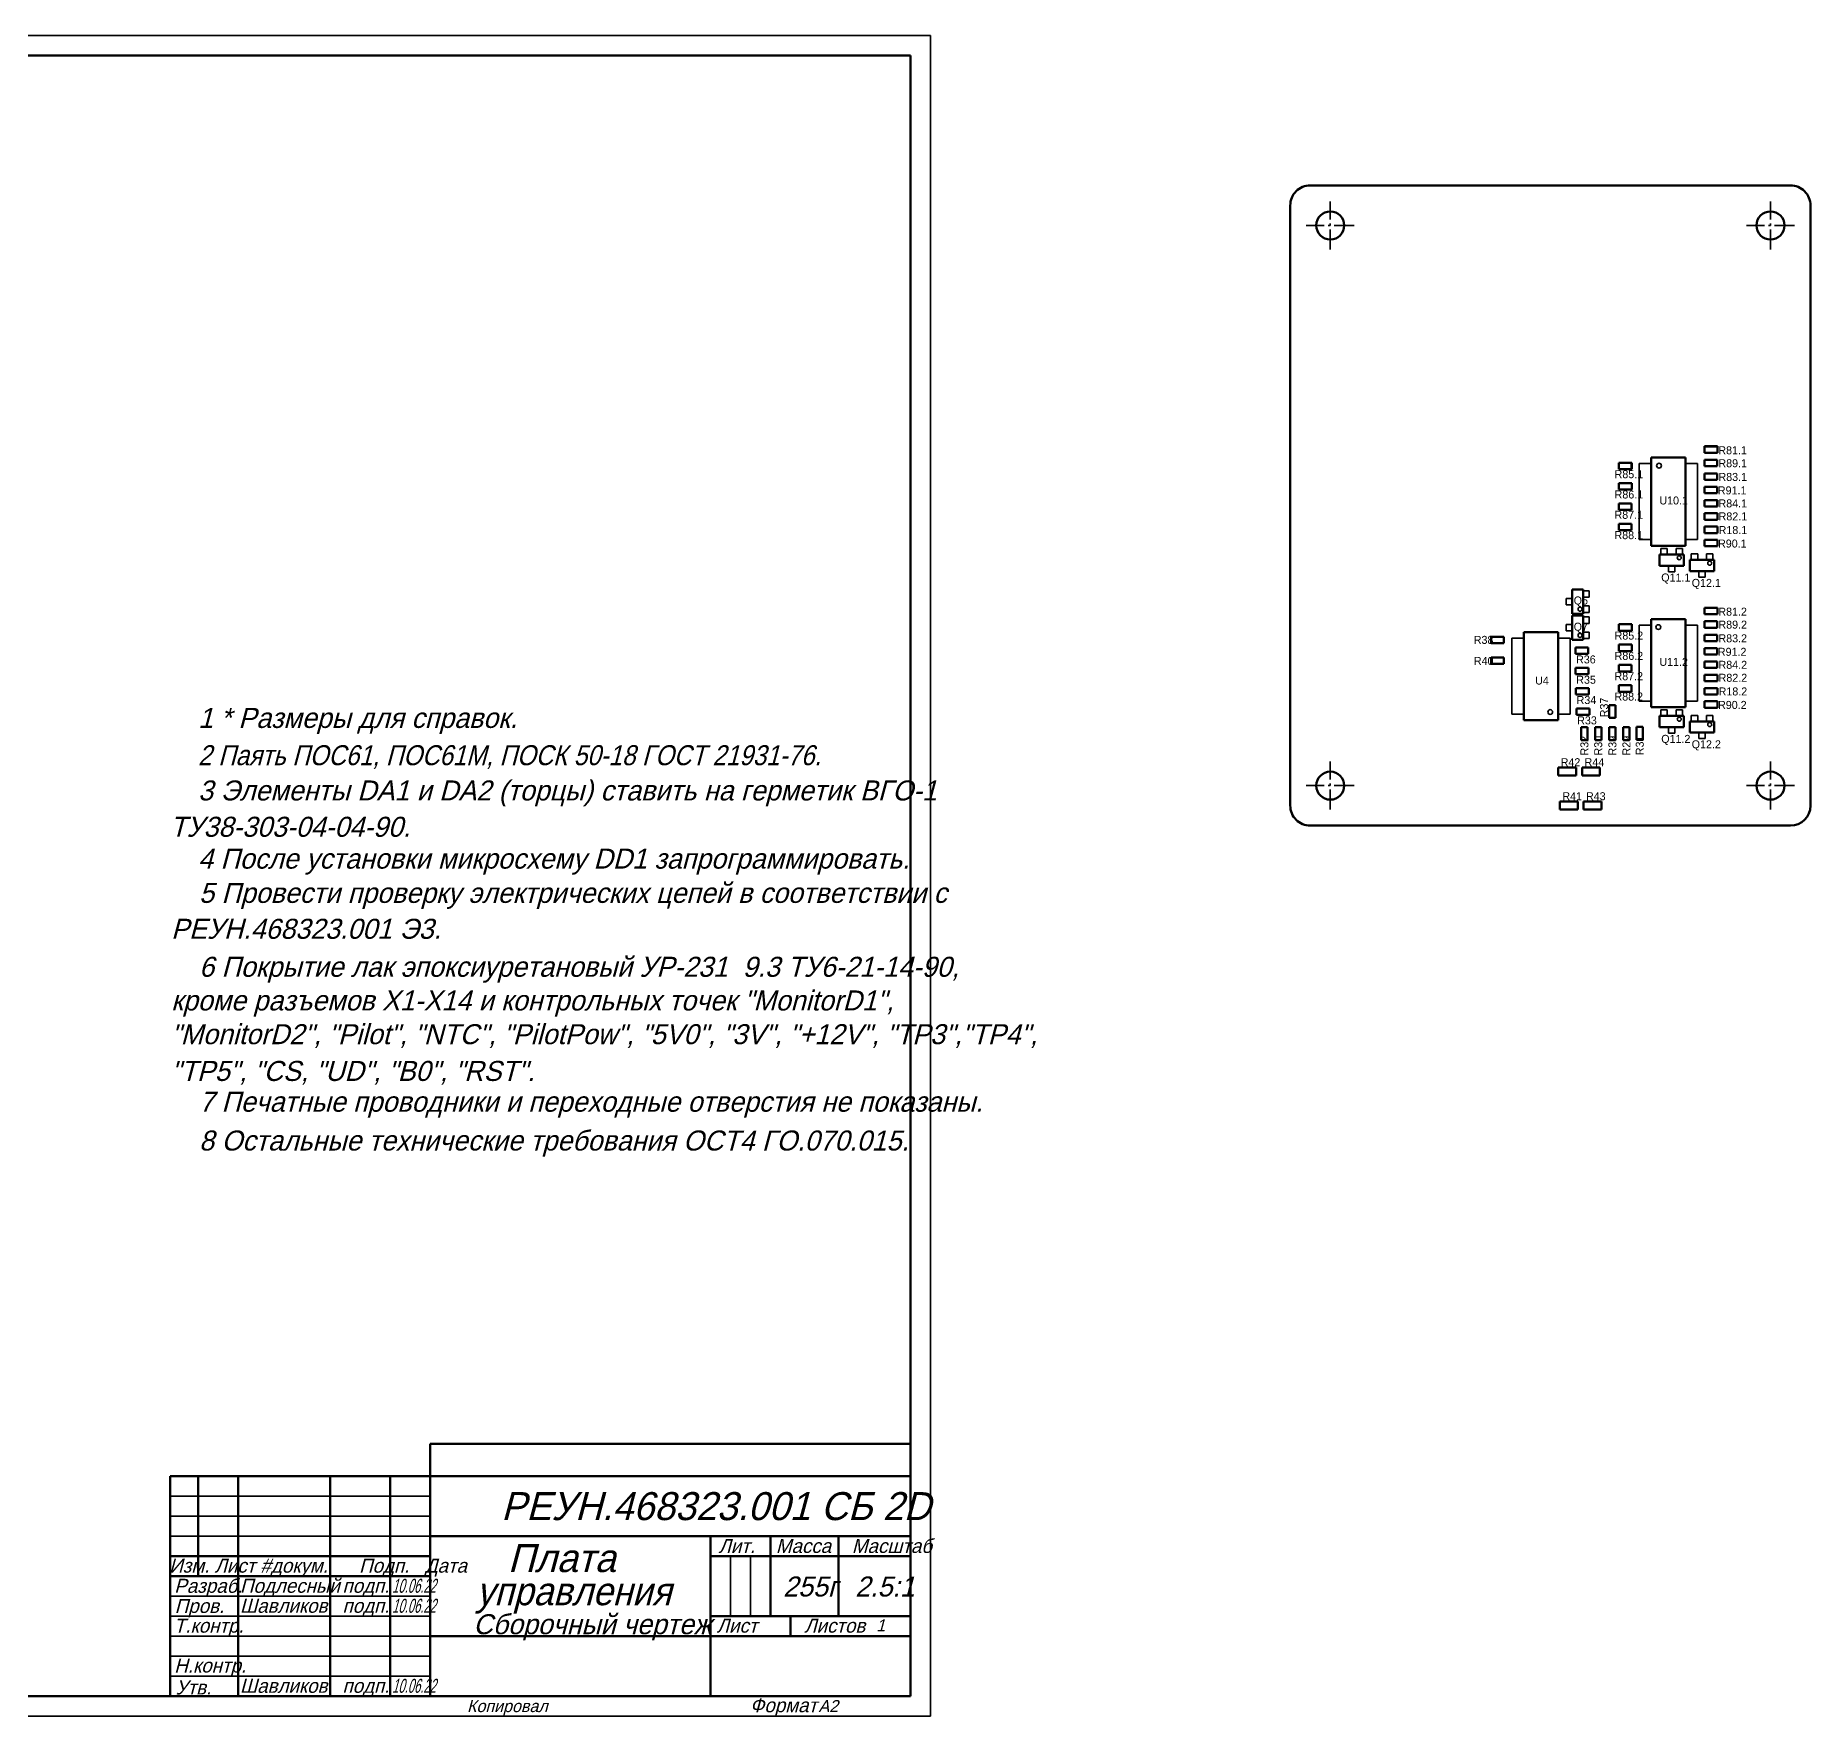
# Model space of a CAD drawing. Extents: x 23088 to 26685, y -1277 to -208.
# Drawn here: x 26242 to 26685.5, y -943.7 to -523.5 of the extents above; entities that cross this region are included whole.
import ezdxf

# ---------------------------------------------------------------- set-up
doc = ezdxf.new("R2010")
doc.units = 0
doc.header["$MEASUREMENT"] = 0
doc.linetypes.add('CNTR_ECKD_1', pattern=[7.5, 5, -1, 0.5, -1])
doc.layers.get('0').update_dxf_attribs({"linetype": 'CONTINUOUS', "lineweight": 50})
for name, color, linetype, lineweight in [('CENTER', 2, 'CNTR_ECKD_1', 35), ('CONTUR', 7, 'CONTINUOUS', 50), ('DIM', 1, 'CONTINUOUS', 35)]:
    doc.layers.add(name, color=color, linetype=linetype, lineweight=lineweight)
doc.layers.add('TEXT', color=1, linetype='CONTINUOUS')
doc.styles.add('ECKD', font='ec5cdwin.shx', dxfattribs={"oblique": 15})
doc.styles.get("Standard").update_dxf_attribs({"font": 'ec5cdwin.shx'})
doc.styles.add('ЕСКД', font='ec5cdwin.shx', dxfattribs={"oblique": 15})

msp = doc.modelspace()

# ---------------------------------------------------------------- linework, layer by layer
for p, q in [((26680.496, -561.016), (26560.496, -561.016)), ((26555.496, -716.016), (26555.496, -566.016)), ((26685.493, -566.012), (26685.493, -716.019)), ((26654.246, -629.046), (26645.646, -629.046)), ((26645.646, -651.046), (26645.646, -629.046)), ((26654.246, -651.046), (26654.246, -629.046)), ((26658.984, -629.616), (26662.184, -629.616)), ((26658.984, -631.216), (26658.984, -629.616)), ((26658.984, -629.616), (26662.184, -629.616)), ((26658.984, -631.216), (26658.984, -629.616)), ((26659.04, -626.216), (26662.24, -626.216)), ((26659.04, -627.816), (26659.04, -626.216)), ((26659.04, -626.221), (26662.24, -626.221)), ((26659.04, -627.821), (26659.04, -626.221)), ((26659.04, -627.816), (26662.24, -627.816)), ((26659.04, -627.821), (26662.24, -627.821)), ((26662.184, -631.216), (26662.184, -629.616)), ((26662.184, -631.216), (26662.184, -629.616)), ((26662.24, -627.816), (26662.24, -626.216)), ((26662.24, -627.821), (26662.24, -626.221)), ((26637.6, -630.356), (26640.8, -630.356)), ((26637.6, -631.956), (26637.6, -630.356)), ((26637.6, -631.956), (26640.8, -631.956)), ((26637.635, -630.367), (26640.835, -630.367)), ((26637.635, -631.967), (26637.635, -630.367)), ((26637.635, -631.967), (26640.835, -631.967)), ((26640.8, -631.956), (26640.8, -630.356)), ((26640.835, -631.967), (26640.835, -630.367)), ((26658.984, -631.216), (26662.184, -631.216)), ((26658.984, -631.216), (26662.184, -631.216)), ((26658.984, -633.005), (26662.184, -633.005)), ((26658.984, -634.605), (26658.984, -633.005)), ((26658.995, -633.005), (26662.195, -633.005)), ((26658.995, -634.605), (26658.995, -633.005)), ((26662.184, -634.605), (26662.184, -633.005)), ((26662.195, -634.605), (26662.195, -633.005)), ((26637.635, -635.436), (26640.835, -635.436)), ((26637.635, -637.036), (26637.635, -635.436)), ((26637.635, -635.441), (26640.835, -635.441)), ((26637.635, -637.041), (26637.635, -635.441)), ((26637.635, -637.036), (26640.835, -637.036)), ((26637.635, -637.041), (26640.835, -637.041)), ((26640.835, -637.036), (26640.835, -635.436)), ((26640.835, -637.041), (26640.835, -635.441)), ((26658.984, -634.605), (26662.184, -634.605)), ((26658.995, -634.605), (26662.195, -634.605)), ((26658.995, -636.324), (26662.195, -636.324)), ((26658.995, -637.924), (26658.995, -636.324)), ((26658.995, -636.324), (26662.195, -636.324)), ((26658.995, -637.924), (26658.995, -636.324)), ((26658.995, -637.924), (26662.195, -637.924)), ((26658.995, -637.924), (26662.195, -637.924)), ((26662.195, -637.924), (26662.195, -636.324)), ((26662.195, -637.924), (26662.195, -636.324)), ((26637.604, -640.516), (26640.804, -640.516)), ((26637.604, -642.116), (26637.604, -640.516)), ((26637.604, -640.521), (26640.804, -640.521)), ((26637.604, -642.121), (26637.604, -640.521)), ((26637.604, -642.116), (26640.804, -642.116)), ((26637.604, -642.121), (26640.804, -642.121)), ((26640.804, -642.116), (26640.804, -640.516)), ((26640.804, -642.121), (26640.804, -640.521)), ((26658.995, -639.643), (26662.195, -639.643)), ((26658.995, -641.243), (26658.995, -639.643)), ((26658.995, -641.243), (26662.195, -641.243)), ((26659.04, -639.643), (26662.24, -639.643)), ((26659.04, -641.243), (26659.04, -639.643)), ((26659.04, -641.243), (26662.24, -641.243)), ((26659.04, -642.963), (26662.24, -642.963)), ((26659.04, -644.563), (26659.04, -642.963)), ((26659.04, -642.963), (26662.24, -642.963)), ((26659.04, -644.563), (26659.04, -642.963)), ((26662.195, -641.243), (26662.195, -639.643)), ((26662.24, -641.243), (26662.24, -639.643)), ((26662.24, -644.563), (26662.24, -642.963)), ((26662.24, -644.563), (26662.24, -642.963)), ((26637.6, -645.596), (26640.8, -645.596)), ((26637.6, -647.196), (26637.6, -645.596)), ((26637.6, -645.601), (26640.8, -645.601)), ((26637.6, -647.201), (26637.6, -645.601)), ((26637.6, -647.196), (26640.8, -647.196)), ((26637.6, -647.201), (26640.8, -647.201)), ((26640.8, -647.196), (26640.8, -645.596)), ((26640.8, -647.201), (26640.8, -645.601)), ((26659.04, -644.563), (26662.24, -644.563)), ((26659.04, -644.563), (26662.24, -644.563)), ((26659.04, -646.282), (26662.24, -646.282)), ((26659.04, -647.882), (26659.04, -646.282)), ((26659.04, -646.282), (26662.24, -646.282)), ((26659.04, -647.882), (26659.04, -646.282)), ((26662.24, -647.882), (26662.24, -646.282)), ((26662.24, -647.882), (26662.24, -646.282)), ((26654.246, -651.046), (26645.646, -651.046)), ((26659.04, -647.882), (26662.24, -647.882)), ((26659.04, -647.882), (26662.24, -647.882)), ((26659.04, -649.602), (26662.24, -649.602)), ((26659.04, -651.202), (26659.04, -649.602)), ((26659.04, -649.602), (26662.24, -649.602)), ((26659.04, -651.202), (26659.04, -649.602)), ((26659.04, -651.202), (26662.24, -651.202)), ((26659.04, -651.202), (26662.24, -651.202)), ((26662.24, -651.202), (26662.24, -649.602)), ((26662.24, -651.202), (26662.24, -649.602)), ((26647.756, -653.266), (26647.756, -656.066)), ((26647.756, -653.266), (26653.836, -653.266)), ((26647.756, -656.066), (26653.836, -656.066)), ((26653.836, -656.066), (26653.836, -653.266)), ((26655.367, -654.616), (26655.367, -657.416)), ((26655.367, -654.616), (26661.447, -654.616)), ((26661.447, -657.416), (26661.447, -654.616)), ((26655.367, -657.416), (26661.447, -657.416)), ((26625.919, -661.976), (26625.919, -668.056)), ((26628.719, -661.976), (26625.919, -661.976)), ((26628.719, -661.976), (26628.719, -668.056)), ((26625.919, -668.056), (26628.719, -668.056)), ((26625.919, -668.53), (26625.919, -674.61)), ((26628.719, -668.53), (26625.919, -668.53)), ((26628.719, -668.53), (26628.719, -674.61)), ((26654.246, -669.38), (26645.646, -669.38)), ((26645.646, -691.38), (26645.646, -669.38)), ((26654.246, -691.38), (26654.246, -669.38)), ((26659.04, -666.555), (26662.24, -666.555)), ((26659.04, -668.155), (26659.04, -666.555)), ((26659.04, -668.155), (26662.24, -668.155)), ((26662.24, -668.155), (26662.24, -666.555)), ((26605.697, -673.836), (26608.897, -673.836)), ((26605.697, -675.436), (26605.697, -673.836)), ((26608.897, -675.436), (26608.897, -673.836)), ((26622.463, -672.626), (26613.863, -672.626)), ((26613.863, -694.626), (26613.863, -672.626)), ((26622.463, -694.626), (26622.463, -672.626)), ((26637.635, -670.701), (26640.835, -670.701)), ((26637.635, -672.301), (26637.635, -670.701)), ((26637.635, -672.301), (26640.835, -672.301)), ((26640.835, -672.301), (26640.835, -670.701)), ((26658.984, -669.95), (26662.184, -669.95)), ((26658.984, -671.55), (26658.984, -669.95)), ((26658.984, -671.55), (26662.184, -671.55)), ((26658.995, -673.339), (26662.195, -673.339)), ((26658.995, -674.939), (26658.995, -673.339)), ((26662.184, -671.55), (26662.184, -669.95)), ((26662.195, -674.939), (26662.195, -673.339)), ((26605.697, -675.436), (26608.897, -675.436)), ((26625.919, -674.61), (26628.719, -674.61)), ((26626.755, -676.476), (26629.955, -676.476)), ((26626.755, -678.076), (26626.755, -676.476)), ((26626.755, -678.076), (26629.955, -678.076)), ((26629.955, -678.076), (26629.955, -676.476)), ((26637.635, -675.775), (26640.835, -675.775)), ((26637.635, -677.375), (26637.635, -675.775)), ((26637.635, -677.375), (26640.835, -677.375)), ((26640.835, -677.375), (26640.835, -675.775)), ((26658.995, -674.939), (26662.195, -674.939)), ((26658.995, -676.658), (26662.195, -676.658)), ((26658.995, -678.258), (26658.995, -676.658)), ((26658.995, -678.258), (26662.195, -678.258)), ((26662.195, -678.258), (26662.195, -676.658)), ((26605.697, -678.976), (26608.897, -678.976)), ((26605.697, -680.576), (26605.697, -678.976)), ((26605.697, -680.576), (26608.897, -680.576)), ((26608.897, -680.576), (26608.897, -678.976)), ((26626.809, -681.556), (26630.009, -681.556)), ((26626.809, -683.156), (26626.809, -681.556)), ((26630.009, -683.156), (26630.009, -681.556)), ((26637.604, -680.855), (26640.804, -680.855)), ((26637.604, -682.455), (26637.604, -680.855)), ((26637.604, -682.455), (26640.804, -682.455)), ((26640.804, -682.455), (26640.804, -680.855)), ((26658.995, -679.978), (26662.195, -679.978)), ((26658.995, -681.578), (26658.995, -679.978)), ((26658.995, -681.578), (26662.195, -681.578)), ((26662.195, -681.578), (26662.195, -679.978)), ((26626.809, -683.156), (26630.009, -683.156)), ((26626.896, -686.624), (26630.096, -686.624)), ((26626.896, -688.224), (26626.896, -686.624)), ((26630.096, -688.224), (26630.096, -686.624)), ((26637.6, -685.935), (26640.8, -685.935)), ((26637.6, -687.535), (26637.6, -685.935)), ((26640.8, -687.535), (26640.8, -685.935)), ((26659.04, -683.297), (26662.24, -683.297)), ((26659.04, -684.897), (26659.04, -683.297)), ((26659.04, -684.897), (26662.24, -684.897)), ((26659.04, -686.617), (26662.24, -686.617)), ((26659.04, -688.217), (26659.04, -686.617)), ((26662.24, -684.897), (26662.24, -683.297)), ((26662.24, -688.217), (26662.24, -686.617)), ((26626.896, -688.224), (26630.096, -688.224)), ((26627.034, -691.708), (26630.234, -691.708)), ((26627.034, -693.308), (26627.034, -691.708)), ((26630.234, -693.308), (26630.234, -691.708)), ((26636.756, -690.87), (26635.156, -690.87)), ((26635.156, -694.07), (26635.156, -690.87)), ((26636.756, -694.07), (26636.756, -690.87)), ((26637.6, -687.535), (26640.8, -687.535)), ((26654.246, -691.38), (26645.646, -691.38)), ((26659.04, -688.217), (26662.24, -688.217)), ((26659.04, -689.936), (26662.24, -689.936)), ((26659.04, -691.536), (26659.04, -689.936)), ((26659.04, -691.536), (26662.24, -691.536)), ((26662.24, -691.536), (26662.24, -689.936)), ((26622.463, -694.626), (26613.863, -694.626)), ((26627.034, -693.308), (26630.234, -693.308)), ((26636.756, -694.07), (26635.156, -694.07)), ((26647.756, -693.6), (26647.756, -696.4)), ((26647.756, -693.6), (26653.836, -693.6)), ((26653.836, -696.4), (26653.836, -693.6)), ((26655.367, -694.95), (26655.367, -697.75)), ((26655.367, -694.95), (26661.447, -694.95)), ((26661.447, -697.75), (26661.447, -694.95)), ((26629.796, -696.416), (26628.196, -696.416)), ((26628.196, -699.616), (26628.196, -696.416)), ((26629.796, -699.616), (26628.196, -699.616)), ((26629.796, -699.616), (26629.796, -696.416)), ((26633.25, -696.416), (26631.65, -696.416)), ((26631.65, -699.616), (26631.65, -696.416)), ((26633.25, -699.616), (26631.65, -699.616)), ((26633.25, -699.616), (26633.25, -696.416)), ((26636.796, -696.416), (26635.196, -696.416)), ((26635.196, -699.616), (26635.196, -696.416)), ((26636.796, -699.616), (26635.196, -699.616)), ((26636.796, -699.616), (26636.796, -696.416)), ((26640.296, -696.416), (26638.696, -696.416)), ((26638.696, -699.616), (26638.696, -696.416)), ((26640.296, -699.616), (26638.696, -699.616)), ((26640.296, -699.616), (26640.296, -696.416)), ((26643.62, -696.336), (26642.02, -696.336)), ((26642.02, -699.536), (26642.02, -696.336)), ((26643.62, -699.536), (26642.02, -699.536)), ((26643.62, -699.536), (26643.62, -696.336)), ((26647.756, -696.4), (26653.836, -696.4)), ((26655.367, -697.75), (26661.447, -697.75)), ((26626.917, -706.516), (26622.442, -706.516)), ((26622.442, -706.516), (26622.442, -708.516)), ((26622.442, -708.516), (26626.917, -708.516)), ((26626.917, -708.516), (26626.917, -706.516)), ((26632.892, -706.516), (26628.417, -706.516)), ((26628.417, -706.516), (26628.417, -708.516)), ((26628.417, -708.516), (26632.892, -708.516)), ((26632.892, -708.516), (26632.892, -706.516)), ((26627.342, -715.016), (26622.867, -715.016)), ((26622.867, -715.016), (26622.867, -717.016)), ((26622.867, -717.016), (26627.342, -717.016)), ((26627.342, -717.016), (26627.342, -715.016)), ((26633.242, -715.016), (26628.767, -715.016)), ((26628.767, -715.016), (26628.767, -717.016)), ((26628.767, -717.016), (26633.242, -717.016)), ((26633.242, -717.016), (26633.242, -715.016)), ((26680.496, -721.016), (26560.496, -721.016)), ((26340.617, -875.547), (26460.617, -875.547)), ((26340.617, -883.547), (26340.617, -875.547))]:
    msp.add_line(p, q)
for centre in [(26565.496, -571.016), (26675.496, -571.016), (26565.496, -711.016), (26675.496, -711.016)]:
    msp.add_circle(centre, 3.5)
for centre, radius, start, end in [((26560.496, -566.016), 5, 90.00053, 180.00255), ((26680.496, -566.012), 4.996, 359.99808, 90.00209), ((26560.496, -716.016), 5, 180.00001, 270.00039), ((26680.496, -716.019), 4.997, 270.00082, 0.0004)]:
    msp.add_arc(centre, radius, start, end)
at = {"layer": 'CENTER'}
for p, q in [((26565.496, -577.016), (26565.496, -565.016)), ((26675.496, -577.016), (26675.496, -565.016)), ((26571.496, -571.016), (26559.496, -571.016)), ((26681.496, -571.016), (26669.496, -571.016)), ((26565.496, -717.016), (26565.496, -705.016)), ((26675.496, -717.016), (26675.496, -705.016)), ((26571.496, -711.016), (26559.496, -711.016)), ((26681.496, -711.016), (26669.496, -711.016))]:
    msp.add_line(p, q, dxfattribs=at)
at = {"layer": 'CONTUR'}
for p, q in [((26460.617, -528.547), (25891.617, -528.547)), ((26460.617, -938.547), (26460.617, -528.547)), ((26275.617, -883.547), (26460.617, -883.547)), ((26275.617, -938.547), (26275.617, -883.547)), ((26282.617, -883.547), (26282.617, -908.547)), ((26292.617, -883.547), (26292.617, -938.547)), ((26315.617, -883.547), (26315.617, -938.547)), ((26330.617, -883.547), (26330.617, -938.547)), ((26340.617, -883.547), (26340.617, -938.547)), ((26340.617, -898.547), (26460.617, -898.547)), ((26410.617, -898.547), (26410.617, -938.547)), ((26425.617, -898.547), (26425.617, -918.547)), ((26442.617, -898.547), (26442.617, -918.547)), ((26275.617, -903.547), (26340.617, -903.547)), ((26410.617, -903.547), (26460.617, -903.547)), ((26275.617, -908.547), (26340.617, -908.547)), ((26410.617, -918.547), (26460.617, -918.547)), ((26430.617, -918.547), (26430.617, -923.547)), ((26340.617, -923.547), (26460.617, -923.547)), ((25891.617, -938.547), (26460.617, -938.547))]:
    msp.add_line(p, q, dxfattribs=at)
at = {"layer": 'DIM'}
for p, q in [((26465.617, -523.547), (25871.617, -523.547)), ((26465.617, -943.547), (26465.617, -523.547)), ((26645.646, -630.552), (26642.646, -630.552)), ((26642.646, -630.552), (26642.646, -649.539)), ((26654.246, -630.552), (26657.246, -630.552)), ((26657.246, -630.552), (26657.246, -649.539)), ((26642.646, -649.539), (26645.646, -649.539)), ((26648.096, -651.766), (26648.096, -653.266)), ((26648.096, -651.766), (26649.696, -651.766)), ((26649.696, -651.766), (26649.696, -653.266)), ((26651.896, -653.266), (26651.896, -651.766)), ((26651.896, -651.766), (26653.496, -651.766)), ((26653.496, -653.266), (26653.496, -651.766)), ((26657.246, -649.539), (26654.246, -649.539)), ((26649.996, -656.066), (26649.996, -657.566)), ((26651.596, -657.566), (26651.596, -656.066)), ((26657.307, -653.116), (26655.707, -653.116)), ((26655.707, -653.116), (26655.707, -654.616)), ((26657.307, -653.116), (26657.307, -654.616)), ((26661.107, -653.116), (26659.507, -653.116)), ((26659.507, -654.616), (26659.507, -653.116)), ((26661.107, -654.616), (26661.107, -653.116)), ((26649.996, -657.566), (26651.596, -657.566)), ((26657.607, -657.416), (26657.607, -658.916)), ((26657.607, -658.916), (26659.207, -658.916)), ((26659.207, -658.916), (26659.207, -657.416)), ((26625.919, -664.216), (26624.419, -664.216)), ((26624.419, -664.216), (26624.419, -665.816)), ((26630.219, -662.316), (26628.719, -662.316)), ((26630.219, -663.916), (26628.719, -663.916)), ((26630.219, -663.916), (26630.219, -662.316)), ((26624.419, -665.816), (26625.919, -665.816)), ((26630.219, -666.116), (26628.719, -666.116)), ((26628.719, -667.716), (26630.219, -667.716)), ((26630.219, -668.87), (26628.719, -668.87)), ((26630.219, -667.716), (26630.219, -666.116)), ((26630.219, -670.47), (26630.219, -668.87)), ((26613.863, -674.133), (26610.863, -674.133)), ((26610.863, -674.133), (26610.863, -693.12)), ((26622.463, -674.133), (26625.463, -674.133)), ((26625.919, -670.77), (26624.419, -670.77)), ((26624.419, -670.77), (26624.419, -672.37)), ((26625.919, -672.37), (26624.419, -672.37)), ((26625.463, -674.133), (26625.463, -693.12)), ((26630.219, -670.47), (26628.719, -670.47)), ((26630.219, -672.67), (26628.719, -672.67)), ((26630.219, -674.27), (26630.219, -672.67)), ((26645.646, -670.886), (26642.646, -670.886)), ((26642.646, -670.886), (26642.646, -689.874)), ((26654.246, -670.886), (26657.246, -670.886)), ((26657.246, -670.886), (26657.246, -689.874)), ((26628.719, -674.27), (26630.219, -674.27)), ((26642.646, -689.874), (26645.646, -689.874)), ((26657.246, -689.874), (26654.246, -689.874)), ((26610.863, -693.12), (26613.863, -693.12)), ((26625.463, -693.12), (26622.463, -693.12)), ((26648.096, -692.1), (26648.096, -693.6)), ((26648.096, -692.1), (26649.696, -692.1)), ((26649.696, -692.1), (26649.696, -693.6)), ((26651.896, -693.6), (26651.896, -692.1)), ((26651.896, -692.1), (26653.496, -692.1)), ((26653.496, -693.6), (26653.496, -692.1)), ((26657.307, -693.45), (26655.707, -693.45)), ((26655.707, -693.45), (26655.707, -694.95)), ((26657.307, -693.45), (26657.307, -694.95)), ((26661.107, -693.45), (26659.507, -693.45)), ((26659.507, -694.95), (26659.507, -693.45)), ((26661.107, -694.95), (26661.107, -693.45)), ((26649.996, -696.4), (26649.996, -697.9)), ((26649.996, -697.9), (26651.596, -697.9)), ((26651.596, -697.9), (26651.596, -696.4)), ((26657.607, -697.75), (26657.607, -699.25)), ((26657.607, -699.25), (26659.207, -699.25)), ((26659.207, -699.25), (26659.207, -697.75)), ((26275.617, -888.547), (26340.617, -888.547)), ((26275.617, -893.547), (26340.617, -893.547)), ((26275.617, -898.547), (26340.617, -898.547)), ((26415.617, -918.547), (26415.617, -903.547)), ((26420.617, -918.547), (26420.617, -903.547)), ((26275.617, -913.547), (26340.617, -913.547)), ((26275.617, -918.547), (26340.617, -918.547)), ((26275.617, -923.547), (26340.617, -923.547)), ((26275.617, -928.547), (26340.617, -928.547)), ((26275.617, -933.547), (26340.617, -933.547)), ((25871.617, -943.547), (26465.617, -943.547))]:
    msp.add_line(p, q, dxfattribs=at)
for centre in [(26652.696, -654.069), (26660.307, -655.419), (26627.916, -666.916), (26627.916, -673.47), (26652.696, -694.403), (26660.307, -695.753)]:
    msp.add_circle(centre, 0.5, dxfattribs=at)
for centre, start, end in [((26647.646, -631.046), 0, 180), ((26647.646, -631.046), 180, 0), ((26647.473, -671.391), 0, 180), ((26647.473, -671.391), 180, 0), ((26620.463, -692.626), 0, 180), ((26620.463, -692.626), 180, 0)]:
    msp.add_arc(centre, 0.6, start, end, dxfattribs=at)

# ---------------------------------------------------------------- texts
for s, p in [('R81.1', (26662.464, -628.207)), ('R89.1', (26662.488, -631.448)), ('R85.1', (26636.546, -634.184)), ('R83.1', (26662.495, -634.865)), ('R86.1', (26636.546, -639.257)), ('R91.1', (26662.351, -638.234)), ('R87.1', (26636.516, -644.337)), ('U10.1', (26647.73, -640.745)), ('R84.1', (26662.509, -641.484)), ('R82.1', (26662.532, -644.725)), ('R88.1', (26636.512, -649.417)), ('R18.1', (26662.54, -648.143)), ('R90.1', (26662.395, -651.512)), ('Q11.1', (26648.199, -660.001)), ('Q12.1', (26655.811, -661.351)), ('Q6', (26626.33, -665.744)), ('R81.2', (26662.464, -668.541)), ('R38', (26601.355, -675.586)), ('Q7', (26626.33, -672.298)), ('R85.2', (26636.546, -674.518)), ('R89.2', (26662.488, -671.782)), ('R83.2', (26662.495, -675.199)), ('R36', (26626.911, -680.473)), ('R86.2', (26636.546, -679.592)), ('R91.2', (26662.351, -678.569)), ('R40', (26601.385, -680.857)), ('R87.2', (26636.516, -684.672)), ('U11.2', (26647.73, -681.079)), ('R84.2', (26662.509, -681.819)), ('U4', (26616.693, -685.743)), ('R35', (26626.965, -685.553)), ('R82.2', (26662.532, -685.06)), ('R18.2', (26662.54, -688.477)), ('R34', (26627.051, -690.621)), ('R88.2', (26636.512, -689.752)), ('R90.2', (26662.395, -691.846)), ('R33', (26627.189, -695.704)), ('Q11.2', (26648.199, -700.336)), ('Q12.2', (26655.811, -701.686)), ('R42', (26623.07, -706.163)), ('R44', (26629.045, -706.163)), ('R41', (26623.495, -714.663)), ('R43', (26629.395, -714.663))]:
    msp.add_text(s, height=2, dxfattribs=at).set_placement(p)
at = {"layer": 'DIM', "oblique": 15}
for s, height, style, p in [('1 * Размеры для справок.', 5, 'ЕСКД', (26282.617, -696.595)), ('3 Элементы DA1 и DA2 (торцы) ставить на герметик ВГО-1 ', 5, 'ЕСКД', (26282.617, -714.722)), ('ТУ38-303-04-04-90.', 5, 'ЕСКД', (26275.617, -723.796)), ('4 После установки микросхему DD1 запрограммировать.', 5, 'ЕСКД', (26282.617, -731.759)), ('5 Провести проверку электрических цепей в соответствии с', 5, 'ЕСКД', (26282.867, -740.321)), ('РЕУН.468323.001 Э3.', 5, 'ЕСКД', (26275.867, -749.295)), ('6 Покрытие лак эпоксиуретановый УР-231  9.3 ТУ6-21-14-90,', 5, 'ЕСКД', (26282.867, -758.787)), ('кроме разъемов X1-X14 и контрольных точек "MonitorD1",', 5, 'ЕСКД', (26275.867, -767.206)), ('"MonitorD2", "Pilot", "NTC", "PilotPow", "5V0", "3V", "+12V", "TP3","TP4",', 5, 'ЕСКД', (26275.867, -775.632)), ('"TP5", "CS, "UD", "B0", "RST".', 5, 'ЕСКД', (26275.867, -784.818)), ('7 Печатные проводники и переходные отверстия не показаны.', 5, 'ЕСКД', (26282.867, -792.512)), ('8 Остальные технические требования ОСТ4 ГО.070.015.', 5, 'ЕСКД', (26282.867, -802.208)), ('РЕУН.468323.001 СБ 2D', 7, 'ECKD', (26358.326, -894.575)), ('Плата', 7, 'ECKD', (26359.993, -907.556)), ('Подлесный', 3.5, 'ECKD', (26293.058, -912.733)), ('подп.', 3.5, 'ECKD', (26318.676, -912.733)), ('Шавликов', 3.5, 'ECKD', (26293.058, -917.733)), ('подп.', 3.5, 'ECKD', (26318.676, -917.733)), ('Сборочный чертеж', 5, 'ECKD', (26351.365, -923.088)), ('Шавликов', 3.5, 'ECKD', (26293.058, -937.733)), ('подп.', 3.5, 'ECKD', (26318.676, -937.733)), ('Копировал', 3, 'ECKD', (26349.81, -942.547)), ('A2', 3, 'ECKD', (26437.617, -942.547))]:
    msp.add_text(s, height=height, dxfattribs=dict(at, style=style)).set_placement(p)
at = {"layer": 'DIM'}
for s, p in [('R37', (26634.911, -693.937)), ('R32', (26629.999, -703.481)), ('R30', (26633.453, -703.481)), ('R39', (26636.999, -703.481)), ('R29', (26640.499, -703.481)), ('R31', (26643.823, -703.401))]:
    msp.add_text(s, height=2, rotation=90, dxfattribs=at).set_placement(p)
at = {"layer": 'DIM', "oblique": 15}
for s, height, style, width, p in [('2 Паять ПОС61, ПОС61М, ПОСК 50-18 ГОСТ 21931-76.', 5, 'ЕСКД', 0.9, (26282.617, -705.909)), ('10.06.22', 3.5, 'ECKD', 0.6, (26331.058, -912.733)), ('управления', 7, 'ECKD', 0.95, (26352.103, -915.847)), ('10.06.22', 3.5, 'ECKD', 0.6, (26331.058, -917.733)), ('10.06.22', 3.5, 'ECKD', 0.6, (26331.058, -937.733))]:
    msp.add_text(s, height=height, dxfattribs=dict(at, style=style, width=width)).set_placement(p)
at = {"layer": 'TEXT', "style": 'ECKD', "oblique": 15}
for s, height, p in [('Лит.    Масса    Масштаб', 3.5, (26412.637, -902.782)), ('Изм. Лист #докум.      Подп.   Дата', 3.5, (26275.386, -907.704)), ('Разраб.', 3.5, (26276.646, -912.74)), ('255г', 5, (26428.798, -913.666)), ('2.5:1', 5, (26446.798, -913.666)), ('Пров.', 3.5, (26276.76, -917.776)), ('Т.контр.', 3.5, (26276.531, -922.698)), ('Лист         Листов', 3.5, (26412.179, -922.697)), ('1', 3, (26452.049, -922.383)), ('Н.контр.', 3.5, (26276.646, -932.656)), ('Утв.', 3.5, (26276.99, -938.15)), ('Формат', 3.5, (26420.514, -942.596))]:
    msp.add_text(s, height=height, dxfattribs=at).set_placement(p)

doc.saveas('drawing.dxf')
